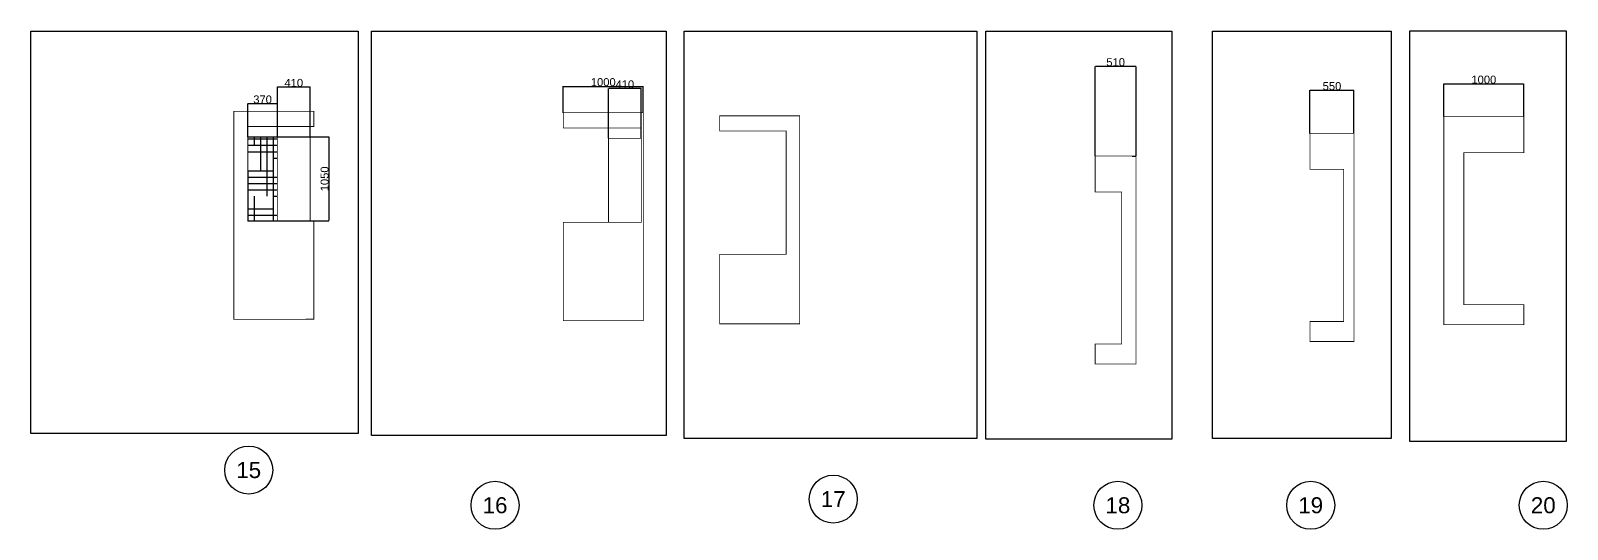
# Model space of a CAD drawing. Header units: millimetres. Extents: x 55547 to 190849, y 191990 to 326950.
# Drawn here: x 142970 to 162175, y 200085 to 206315 of the extents above; entities that cross this region are included whole.
import ezdxf
from ezdxf.enums import TextEntityAlignment as Align

# ---------------------------------------------------------------- set-up
doc = ezdxf.new("R2010")
doc.units = ezdxf.units.MM
doc.layers.get('Defpoints').update_dxf_attribs({"color": 144})
for name, color, linetype in [('000_50T 1pcs', 3, 'Continuous'), ('000_50T 갯수', 2, 'Continuous'), ('000_쪽', 2, 'Continuous')]:
    doc.layers.add(name, color=color, linetype=linetype)
doc.styles.get("Standard").update_dxf_attribs({"font": 'arial.ttf'})
doc.dimstyles.new('ISO-25', dxfattribs={"dimtxt": 2.5, "dimasz": 2.5, "dimexe": 1.25, "dimexo": 0.625, "dimtad": 1, "dimtxsty": 'Standard', "dimcen": 2.5, "dimadec": 0, "dimazin": 0, "dimtfac": 1, "dimtmove": 0, "dimatfit": 3, "dimfxl": 1, "dimarcsym": 0})

# ---------------------------------------------------------------- blocks, each defined once
blk = doc.blocks.new('*D350')
at = {"layer": '000_50T 1pcs', "color": 0, "lineweight": -2, "transparency": 16777216}
for p, q in [((145683, 204990), (145683, 205405)), ((145686, 205404), (146051, 205404)), ((146053, 205135), (146053, 205405))]:
    blk.add_line(p, q, dxfattribs=at)
at = {"layer": '000_50T 1pcs', "color": 0, "transparency": 16777216}
for points in [[(145686, 205404), (145686, 205404), (145683, 205404)], [(146051, 205404), (146051, 205404), (146053, 205404)]]:
    blk.add_solid(points, dxfattribs=at)
at = {"layer": 'Defpoints', "color": 0, "transparency": 16777216}
for p in [(146053, 205404), (146053, 205134, 0), (145683, 204989, 0)]:
    blk.add_point(p, dxfattribs=at)
at = {"layer": '000_50T 1pcs', "color": 0, "transparency": 16777216, "insert": (145868, 205456), "char_height": 100, "attachment_point": 5}
blk.add_mtext('370', dxfattribs=at)
blk = doc.blocks.new('*D351')
at = {"layer": '000_50T 1pcs', "color": 0, "lineweight": -2, "transparency": 16777216}
for p, q in [((145684, 204989), (146697, 204989)), ((146696, 204987), (146696, 203942)), ((145684, 203939), (146697, 203939))]:
    blk.add_line(p, q, dxfattribs=at)
at = {"layer": '000_50T 1pcs', "color": 0, "transparency": 16777216}
for points in [[(146695, 204987), (146696, 204987), (146696, 204989)], [(146695, 203942), (146696, 203942), (146696, 203939)]]:
    blk.add_solid(points, dxfattribs=at)
at = {"layer": 'Defpoints', "color": 0, "transparency": 16777216}
for p in [(145683, 204989, 0), (145683, 203939, 0), (146696, 203939)]:
    blk.add_point(p, dxfattribs=at)
at = {"layer": '000_50T 1pcs', "color": 0, "transparency": 16777216, "insert": (146644, 204464), "char_height": 100, "attachment_point": 5, "rotation": 90}
blk.add_mtext('1050', dxfattribs=at)
blk = doc.blocks.new('*D400')
at = {"layer": '000_50T 1pcs', "color": 0, "lineweight": -2, "transparency": 16777216}
for p, q in [((158959, 205032), (158959, 205571)), ((159506, 205570), (158961, 205570)), ((159509, 205032), (159509, 205571))]:
    blk.add_line(p, q, dxfattribs=at)
at = {"layer": '000_50T 1pcs', "color": 0, "transparency": 16777216}
for points in [[(158961, 205570), (158961, 205569), (158959, 205570)], [(159506, 205570), (159506, 205569), (159509, 205570)]]:
    blk.add_solid(points, dxfattribs=at)
at = {"layer": 'Defpoints', "color": 0, "transparency": 16777216}
for p in [(158959, 205570), (158959, 205032), (159509, 205032)]:
    blk.add_point(p, dxfattribs=at)
at = {"layer": '000_50T 1pcs', "color": 0, "lineweight": 30, "transparency": 16777216, "insert": (159234, 205622), "char_height": 100, "attachment_point": 5}
blk.add_mtext('550', dxfattribs=at)
blk = doc.blocks.new('*D412')
at = {"layer": '000_50T 1pcs', "color": 0, "lineweight": -2, "transparency": 16777216}
for p, q in [((156275, 204750), (156275, 205870)), ((156782, 205869), (156277, 205869)), ((156785, 204750), (156785, 205870))]:
    blk.add_line(p, q, dxfattribs=at)
at = {"layer": '000_50T 1pcs', "color": 0, "transparency": 16777216}
for points in [[(156277, 205869), (156277, 205869), (156275, 205869)], [(156782, 205869), (156782, 205869), (156785, 205869)]]:
    blk.add_solid(points, dxfattribs=at)
at = {"layer": 'Defpoints', "color": 0, "transparency": 16777216}
for p in [(156275, 205869), (156275, 204749), (156785, 204749)]:
    blk.add_point(p, dxfattribs=at)
at = {"layer": '000_50T 1pcs', "color": 0, "lineweight": 30, "transparency": 16777216, "insert": (156530, 205921), "char_height": 100, "attachment_point": 5}
blk.add_mtext('510', dxfattribs=at)
blk = doc.blocks.new('*D383')
at = {"layer": '000_50T 1pcs', "color": 0, "lineweight": -2, "transparency": 16777216}
for p, q in [((160632, 205243), (160632, 205653)), ((160634, 205652), (161629, 205652)), ((161632, 205242), (161632, 205653))]:
    blk.add_line(p, q, dxfattribs=at)
at = {"layer": '000_50T 1pcs', "color": 0, "transparency": 16777216}
for points in [[(160634, 205652), (160634, 205651), (160632, 205652)], [(161629, 205652), (161629, 205651), (161632, 205652)]]:
    blk.add_solid(points, dxfattribs=at)
at = {"layer": 'Defpoints', "color": 0, "transparency": 16777216}
for p in [(161632, 205652), (160632, 205242), (161632, 205242)]:
    blk.add_point(p, dxfattribs=at)
at = {"layer": '000_50T 1pcs', "color": 0, "lineweight": 30, "transparency": 16777216, "insert": (161132, 205703), "char_height": 100, "attachment_point": 5}
blk.add_mtext('1000', dxfattribs=at)
blk = doc.blocks.new('*D385')
at = {"layer": '000_50T 1pcs', "color": 0, "lineweight": -2, "transparency": 16777216}
for p, q in [((150191, 204971), (150191, 205594)), ((150599, 205592), (150194, 205592)), ((150601, 204971), (150601, 205594))]:
    blk.add_line(p, q, dxfattribs=at)
at = {"layer": '000_50T 1pcs', "color": 0, "transparency": 16777216}
for points in [[(150194, 205593), (150194, 205592), (150191, 205592)], [(150599, 205593), (150599, 205592), (150601, 205592)]]:
    blk.add_solid(points, dxfattribs=at)
at = {"layer": 'Defpoints', "color": 0, "transparency": 16777216}
for p in [(150191, 205592), (150191, 204970), (150601, 204970)]:
    blk.add_point(p, dxfattribs=at)
at = {"layer": '000_50T 1pcs', "color": 0, "lineweight": 30, "transparency": 16777216, "insert": (150396, 205644), "char_height": 100, "attachment_point": 5}
blk.add_mtext('410', dxfattribs=at)
blk = doc.blocks.new('*D386')
at = {"layer": '000_50T 1pcs', "color": 0, "lineweight": -2, "transparency": 16777216}
for p, q in [((149626, 205291), (149626, 205621)), ((149629, 205620), (150624, 205620)), ((150626, 205291), (150626, 205621))]:
    blk.add_line(p, q, dxfattribs=at)
at = {"layer": '000_50T 1pcs', "color": 0, "transparency": 16777216}
for points in [[(149629, 205621), (149629, 205620), (149626, 205620)], [(150624, 205621), (150624, 205620), (150626, 205620)]]:
    blk.add_solid(points, dxfattribs=at)
at = {"layer": 'Defpoints', "color": 0, "transparency": 16777216}
for p in [(150626, 205620), (149626, 205290), (150626, 205290)]:
    blk.add_point(p, dxfattribs=at)
at = {"layer": '000_50T 1pcs', "color": 0, "lineweight": 30, "transparency": 16777216, "insert": (150126, 205672), "char_height": 100, "attachment_point": 5}
blk.add_mtext('1000', dxfattribs=at)
blk = doc.blocks.new('*D388')
at = {"layer": '000_50T 1pcs', "color": 0, "lineweight": -2, "transparency": 16777216}
for p, q in [((146053, 204990), (146053, 205613)), ((146461, 205611), (146056, 205611)), ((146463, 204990), (146463, 205613))]:
    blk.add_line(p, q, dxfattribs=at)
at = {"layer": '000_50T 1pcs', "color": 0, "transparency": 16777216}
for points in [[(146056, 205612), (146056, 205611), (146053, 205611)], [(146461, 205612), (146461, 205611), (146463, 205611)]]:
    blk.add_solid(points, dxfattribs=at)
at = {"layer": 'Defpoints', "color": 0, "transparency": 16777216}
for p in [(146053, 205611), (146053, 204989), (146463, 204989)]:
    blk.add_point(p, dxfattribs=at)
at = {"layer": '000_50T 1pcs', "color": 0, "lineweight": 30, "transparency": 16777216, "insert": (146258, 205663), "char_height": 100, "attachment_point": 5}
blk.add_mtext('410', dxfattribs=at)

msp = doc.modelspace()

# ---------------------------------------------------------------- hatches: boundary and pattern name
at = {"layer": '000_50T 1pcs', "transparency": 33554687}
h = msp.add_hatch(dxfattribs=at)
h.set_pattern_fill('HOUND', color=252, scale=50, angle=270)
h.set_pattern_definition([(270, (-52753.33, 607790.265), (79.375, -317.5), [1270, -635]), (360, (-52753.33, 607790.265), (-317.5, 79.375), [1270, -635])])
h.paths.add_polyline_path([(145683.945, 204989.012), (146053.32, 204989.012), (146053.32, 203939.012), (145683.945, 203939.012)])

# ---------------------------------------------------------------- linework, layer by layer
at = {"layer": '000_50T 1pcs', "lineweight": 30, "const_width": 10}
for points in [[(146508.945, 205309.012), (146508.945, 205119.012), (145683.945, 205119.012), (145683.945, 203939.012), (146508.945, 203939.012), (146508.945, 202709.637), (145508.945, 202709.012), (145508.945, 205309.012)], [(149626.419, 205289.886), (149626.419, 205099.886), (150601.419, 205099.886), (150601.419, 203919.886), (149626.419, 203919.886), (149626.419, 202690.511), (150626.419, 202690.511), (150626.419, 205289.886)], [(151581.786, 205251.635), (151581.786, 205061.635), (152411.786, 205061.635), (152411.786, 203521.635), (151581.786, 203521.635), (151581.786, 202651.635), (152581.786, 202651.635), (152581.786, 205251.635)], [(161631.877, 205241.525), (161631.877, 204791.525), (160881.877, 204791.525), (160881.877, 202891.525), (161631.877, 202891.525), (161631.877, 202641.525), (160631.877, 202641.525), (160631.877, 205242.15)], [(146053.32, 203939.012), (146463.32, 203939.012), (146463.32, 204989.012), (146053.32, 204989.012)], [(150191.419, 203919.886), (150601.419, 203919.886), (150601.419, 204969.886), (150191.419, 204969.886)], [(158958.913, 205031.691), (158958.913, 204581.691), (159378.913, 204581.691), (159378.913, 202681.691), (158958.913, 202681.691), (158958.913, 202431.691), (159508.913, 202431.691), (159508.913, 205031.691)], [(156784.674, 204749.289), (156274.674, 204749.289), (156274.674, 204299.289), (156604.674, 204299.289), (156604.674, 202399.289), (156274.674, 202399.289), (156274.674, 202149.289), (156734.674, 202149.289), (156784.674, 202149.289)]]:
    msp.add_lwpolyline(points, close=True, dxfattribs=at)
at = {"layer": '000_50T 1pcs', "const_width": 10}
msp.add_lwpolyline([(145683.945, 204989.012), (146053.32, 204989.012), (146053.32, 203939.012), (145683.945, 203939.012)], close=True, dxfattribs=at)
at = {"layer": '000_50T 1pcs', "lineweight": 30}
msp.add_lwpolyline([(156734.674, 204749.289), (156784.674, 204749.289)], dxfattribs=at)
at = {"layer": '000_50T 갯수', "color": 2, "lineweight": 30}
for centre in [(145694.576, 200824.621), (153000.56, 200461.235), (148773.8, 200384.732), (156557.923, 200384.732), (158967.75, 200384.732), (161874.843, 200384.732)]:
    msp.add_circle(centre, 300, dxfattribs=at)
at = {"layer": '000_쪽', "lineweight": 30}
for points in [[(142970.205, 206309.521), (147064.282, 206309.521), (147064.282, 201279.623), (142970.205, 201279.623)], [(147228.642, 206309.521), (150911.817, 206309.521), (150911.817, 201257.21), (147228.642, 201257.21)], [(151135.945, 206309.521), (154796.706, 206309.521), (154796.706, 201219.855), (151135.945, 201219.855)], [(154908.771, 206309.521), (157232.234, 206309.521), (157232.234, 201212.384), (154908.771, 201212.384)], [(157740.258, 206309.521), (159974.069, 206309.521), (159974.069, 201219.855), (157740.258, 201219.855)], [(160205.668, 206315.038), (162163.055, 206315.038), (162163.055, 201182.5), (160205.668, 201182.5)]]:
    msp.add_lwpolyline(points, close=True, dxfattribs=at)

# ---------------------------------------------------------------- texts
at = {"layer": '000_50T 갯수', "color": 2, "lineweight": 30}
for s, p in [('15', (145694.576, 200824.621)), ('17', (153000.56, 200461.235)), ('16', (148773.8, 200384.732)), ('18', (156557.923, 200384.732)), ('19', (158967.75, 200384.732)), ('20', (161874.843, 200384.732))]:
    msp.add_text(s, height=200, dxfattribs=at).set_placement(p, align=Align.MIDDLE_CENTER)

# ---------------------------------------------------------------- dimensions: what is measured, and where the dimension line sits
at = {"layer": '000_50T 1pcs', "lineweight": 30}
for base, p1, p2, override, picture, middle in [((156274.674, 205869.04), (156784.674, 204749.289), (156274.674, 204749.289), {"dimtxt": 100}, '*D412', (156529.674, 205920.722)), ((150626.419, 205620.128), (149626.419, 205289.886), (150626.419, 205289.886), {"dimtxt": 100, "dimtxsty": 'Standard'}, '*D386', (150126.419, 205671.811)), ((158958.913, 205569.861), (159508.913, 205031.691), (158958.913, 205031.691), {"dimtxt": 100}, '*D400', (159233.913, 205621.543)), ((161631.877, 205651.705), (160631.877, 205242.15), (161631.877, 205241.525), {"dimtxt": 100, "dimtxsty": 'Standard'}, '*D383', (161131.877, 205703.387))]:
    dim = msp.add_linear_dim(base=base, p1=p1, p2=p2, dimstyle='ISO-25', override=override, dxfattribs=at)
    dim.commit()
    dim.dimension.update_dxf_attribs({"geometry": picture, "text_midpoint": middle})
for base, p1, p2, picture, middle in [((146053.32, 205611.407), (146463.32, 204989.012), (146053.32, 204989.012), '*D388', (146258.32, 205663.089)), ((150191.419, 205592.281), (150601.419, 204969.886), (150191.419, 204969.886), '*D385', (150396.419, 205643.963))]:
    dim = msp.add_linear_dim(base=base, p1=p1, p2=p2, angle=180, dimstyle='ISO-25', override={"dimtxt": 100, "dimtxsty": 'Standard'}, dxfattribs=at)
    dim.commit()
    dim.dimension.update_dxf_attribs({"geometry": picture, "text_midpoint": middle})
at = {"layer": '000_50T 1pcs'}
dim = msp.add_linear_dim(base=(146053.32, 205403.993), p1=(145683.32, 204989.012, 0), p2=(146053.32, 205134.012, 0), dimstyle='ISO-25', override={"dimtxt": 100}, dxfattribs=at)
dim.commit()
dim.dimension.update_dxf_attribs({"geometry": '*D350', "text_midpoint": (145868.32, 205455.71)})
dim = msp.add_linear_dim(base=(146695.9, 203939.012), p1=(145683.32, 204989.012, 0), p2=(145683.32, 203939.012, 0), angle=270, dimstyle='ISO-25', override={"dimtxt": 100}, dxfattribs=at)
dim.commit()
dim.dimension.update_dxf_attribs({"geometry": '*D351', "text_midpoint": (146695.9, 204464.012), "dimtype": 160})

doc.saveas('drawing.dxf')
